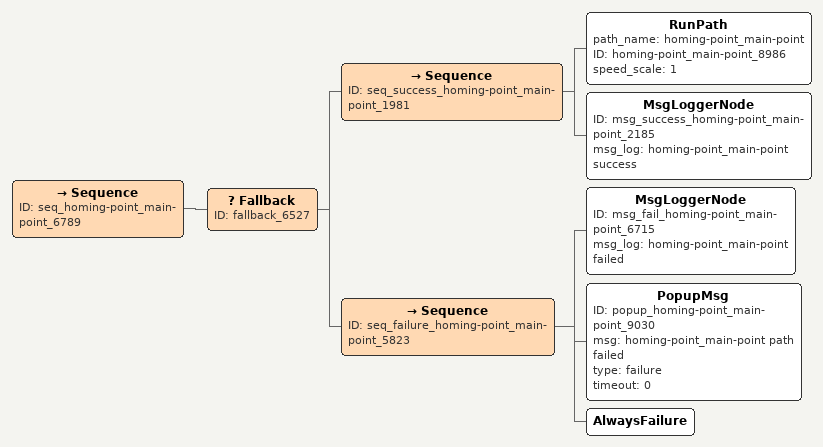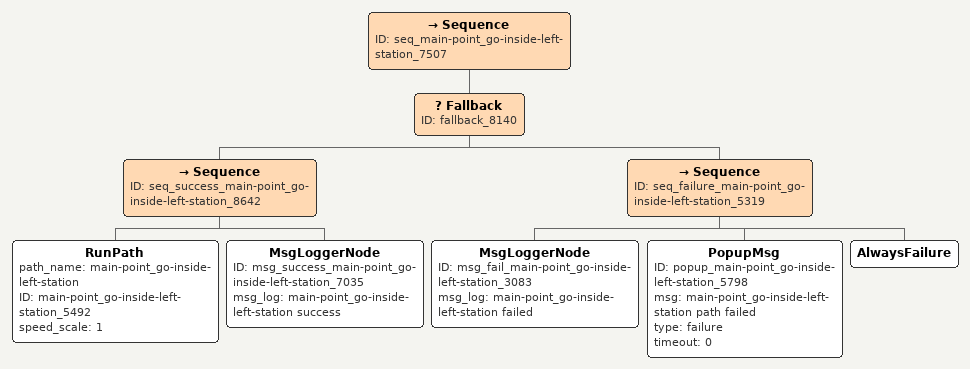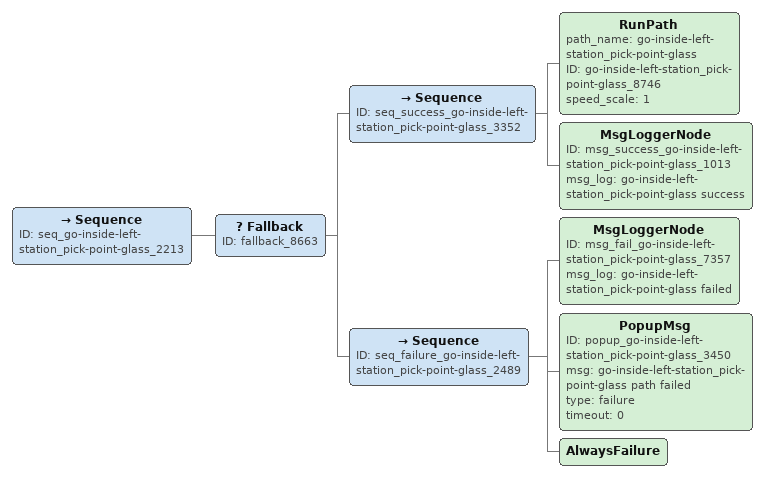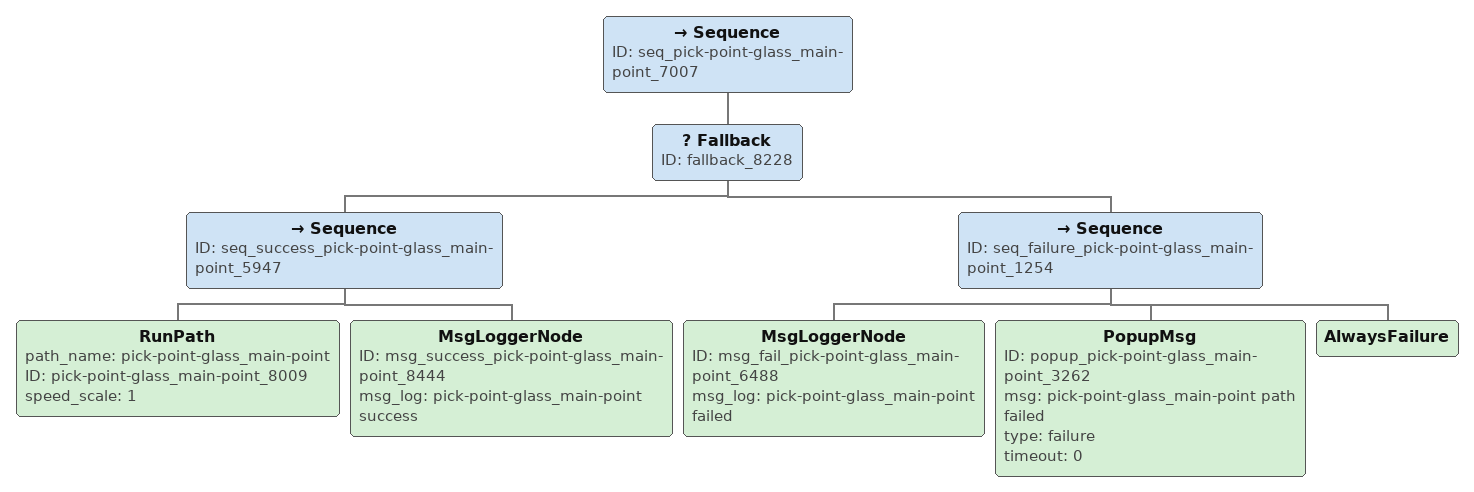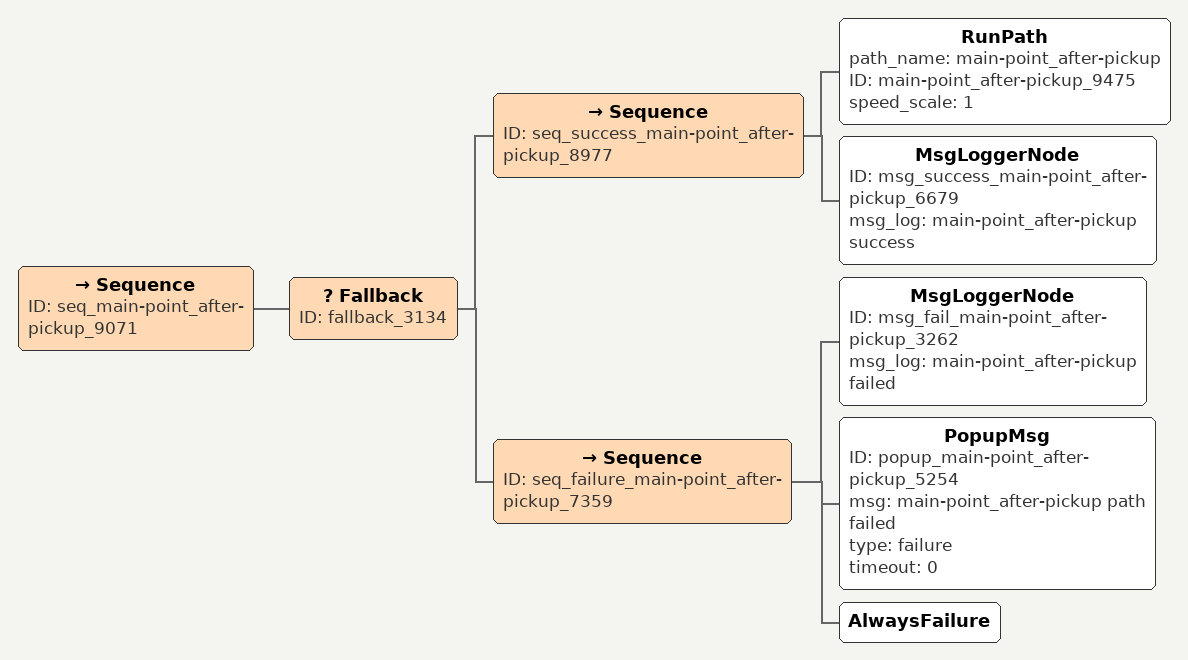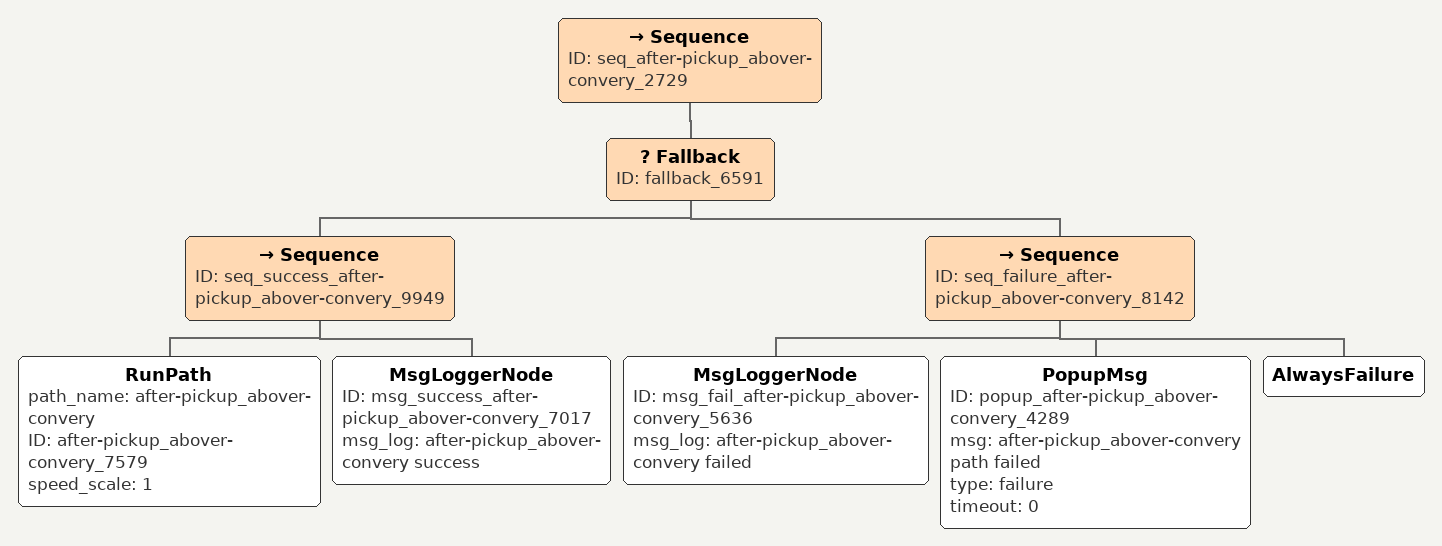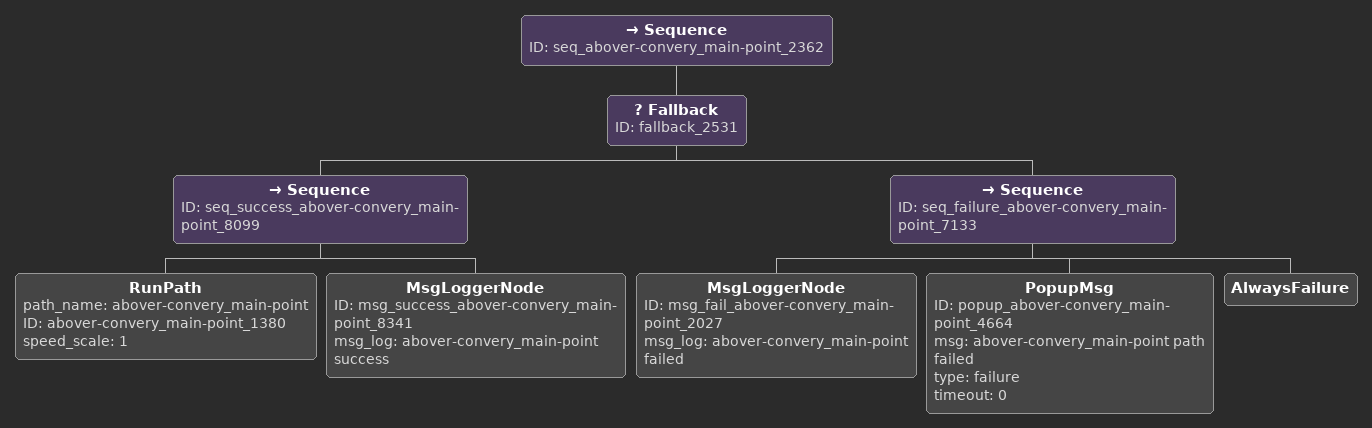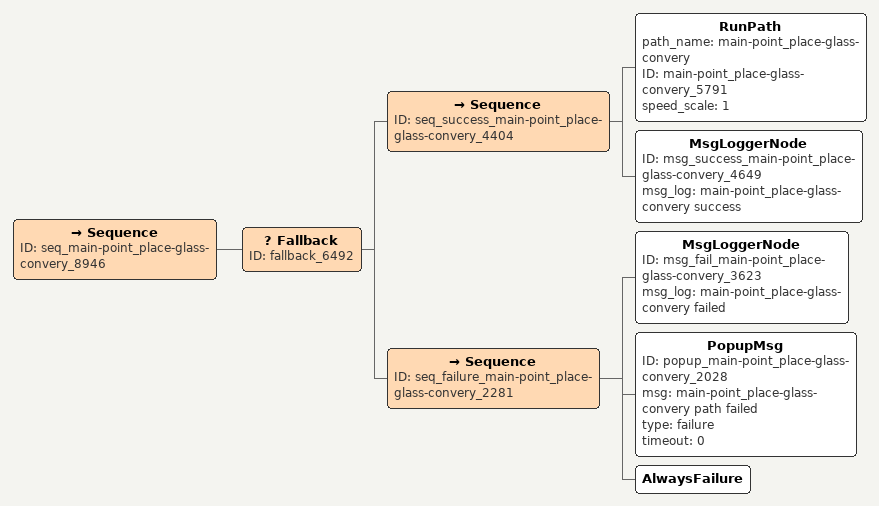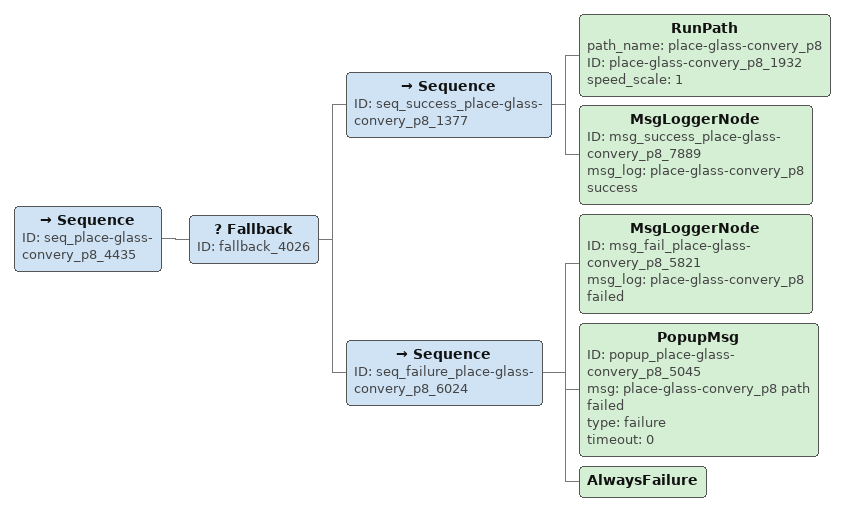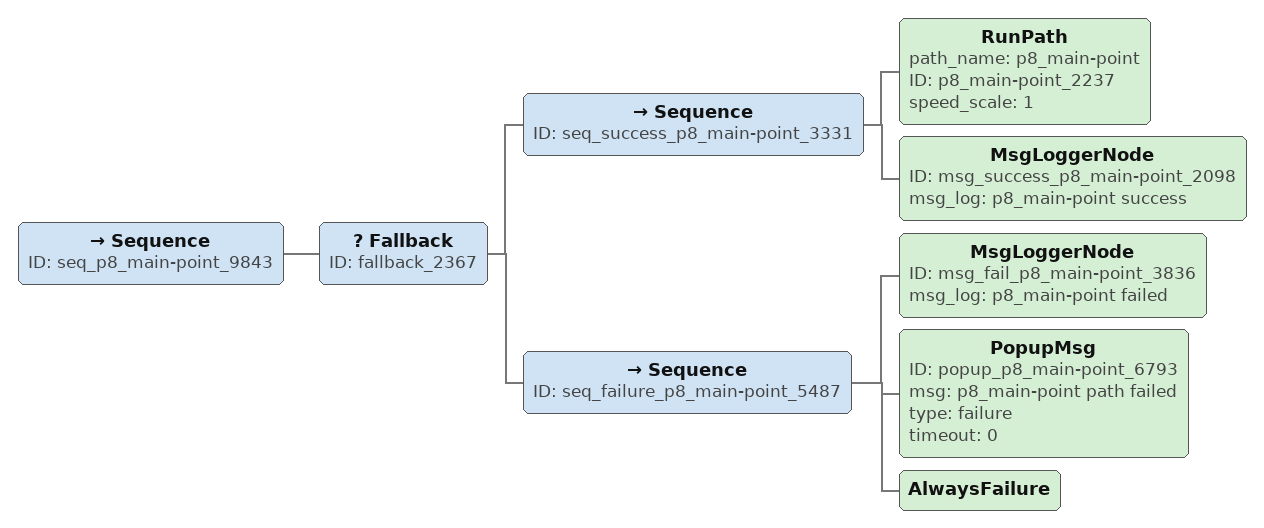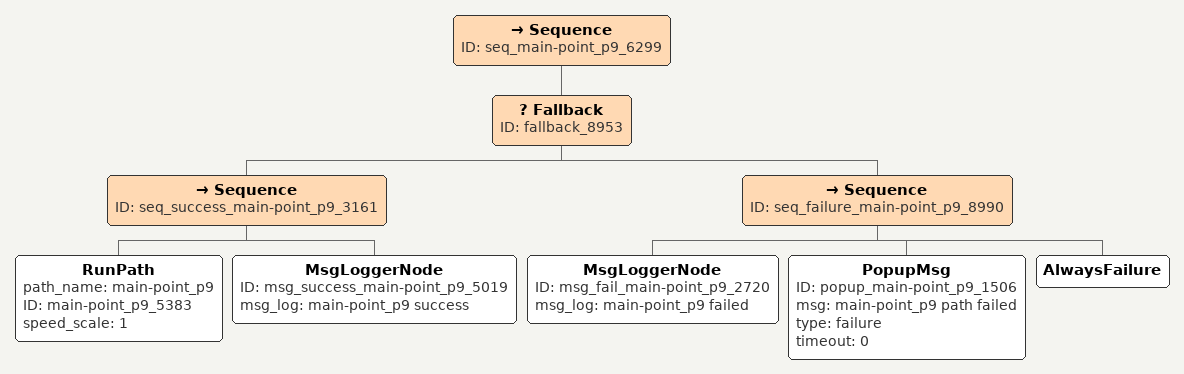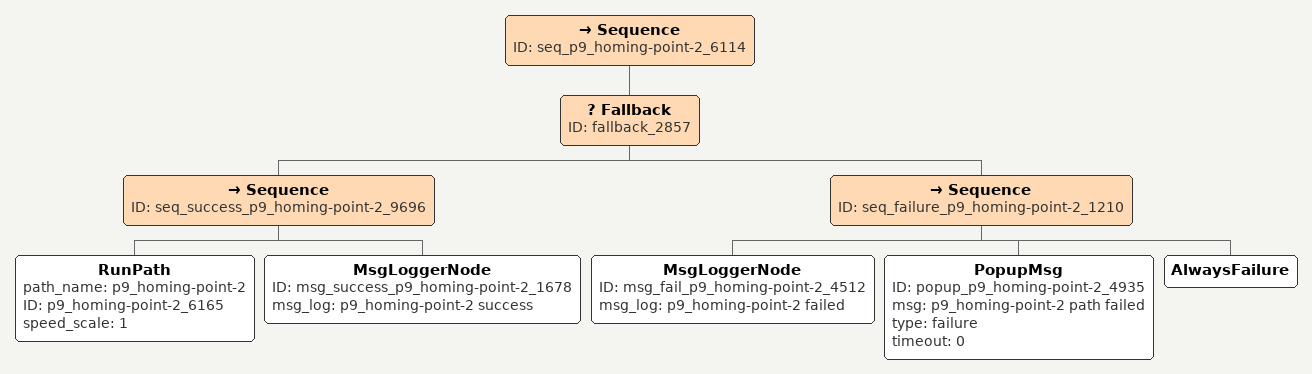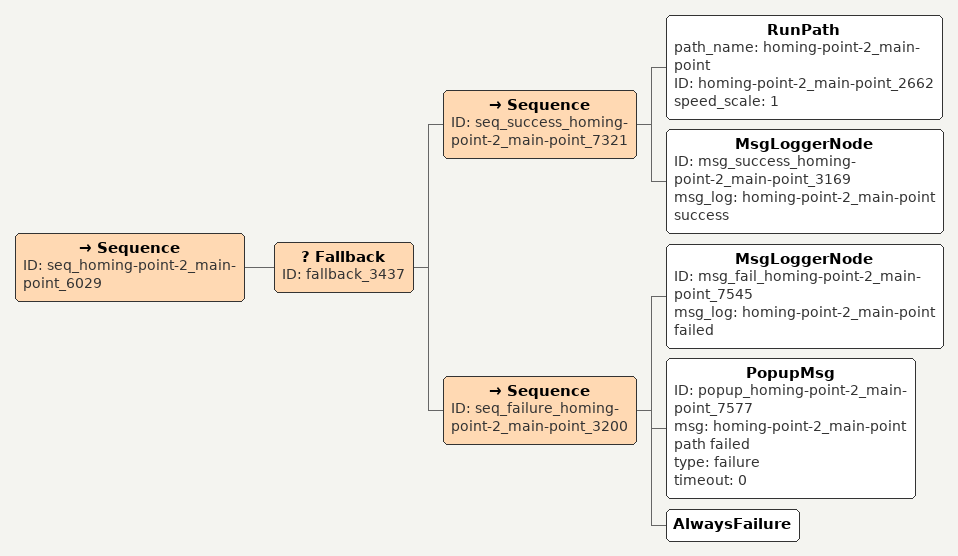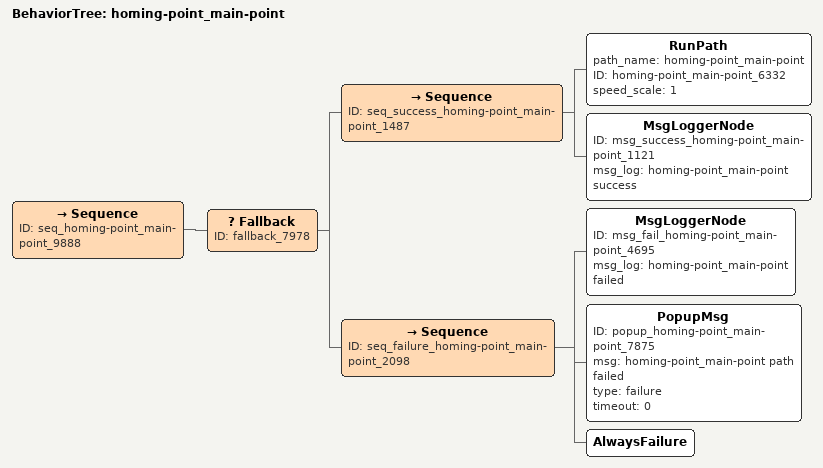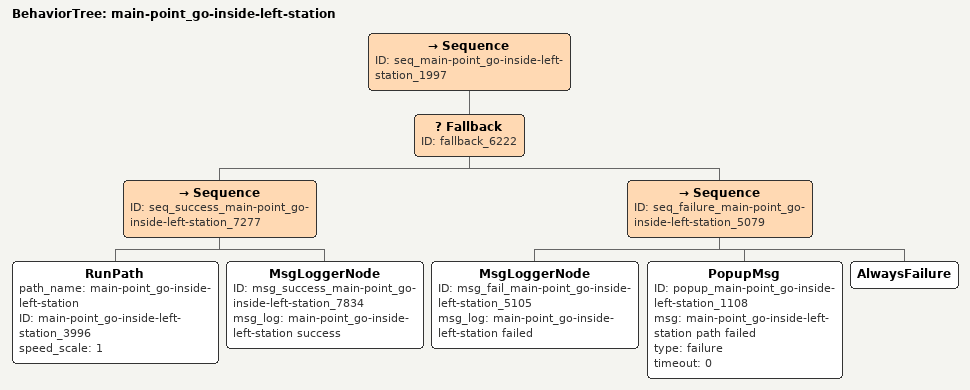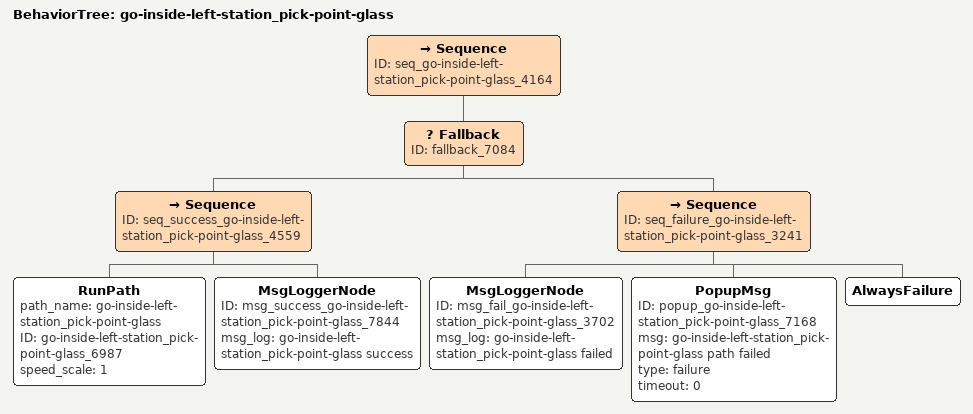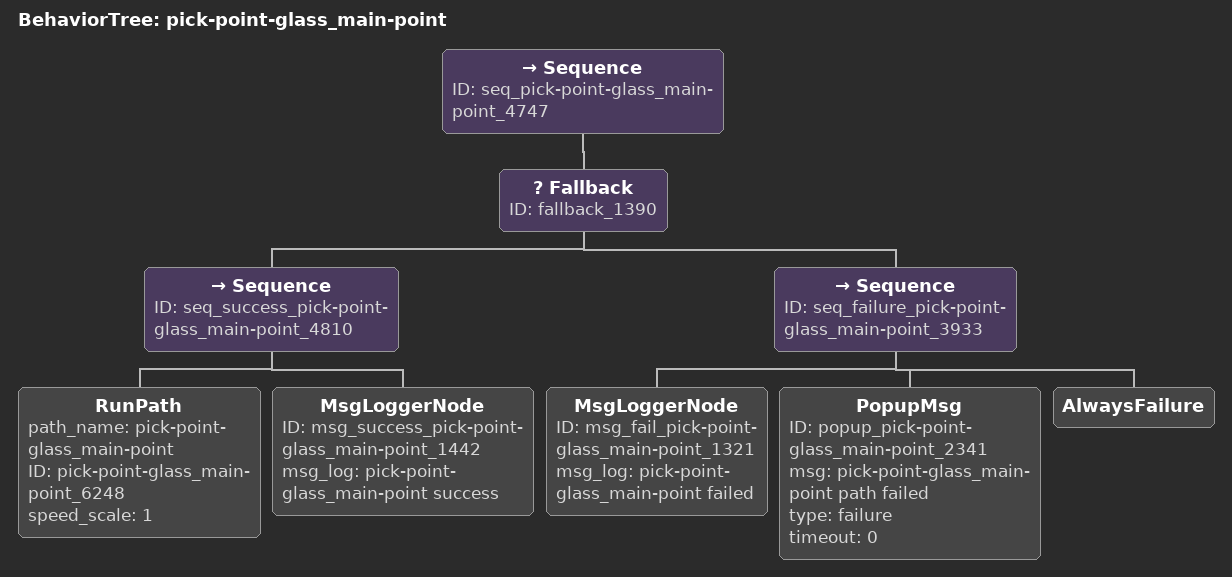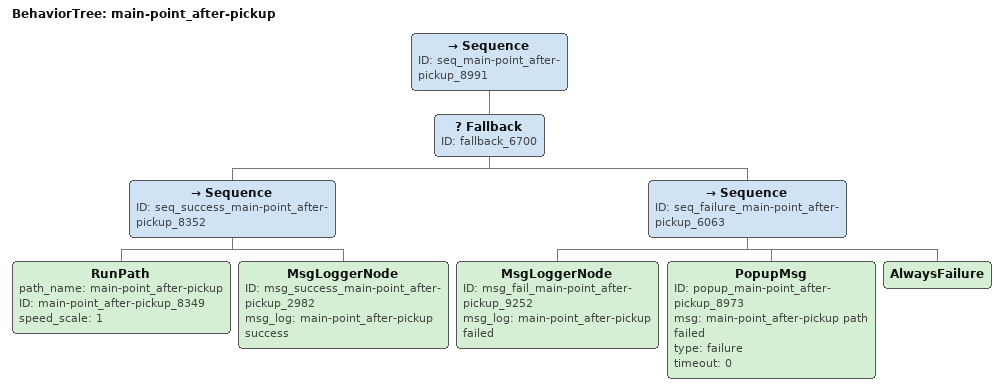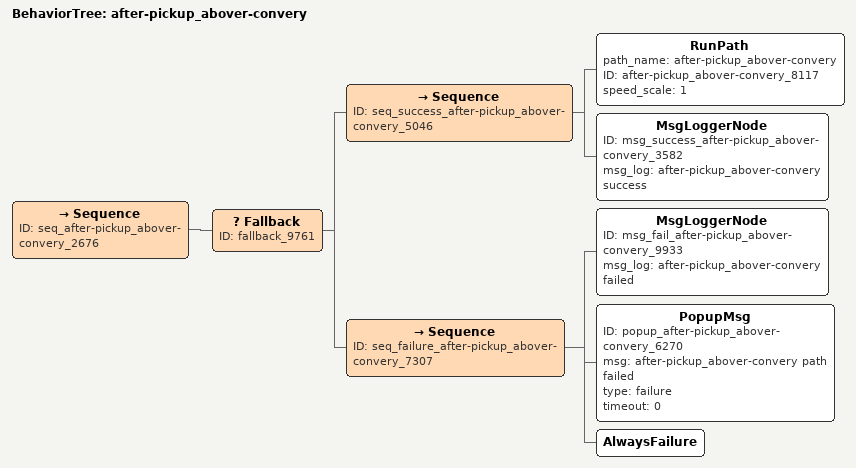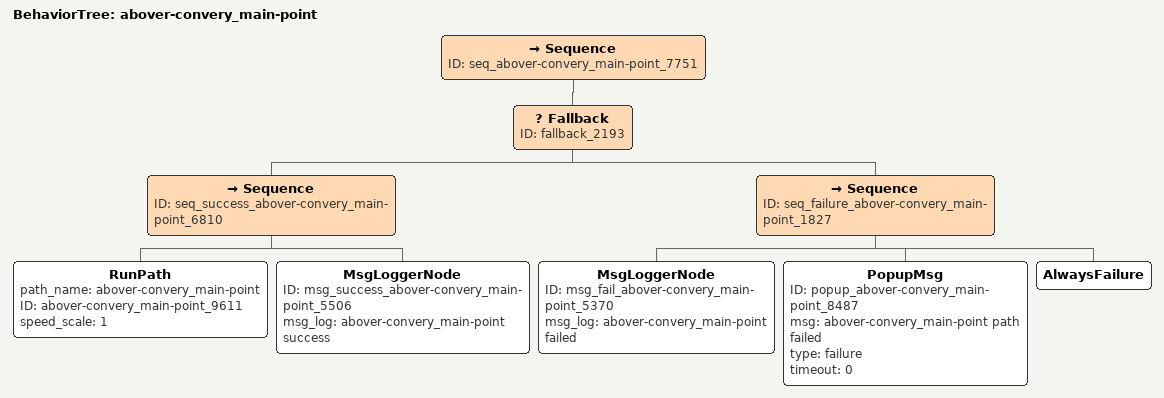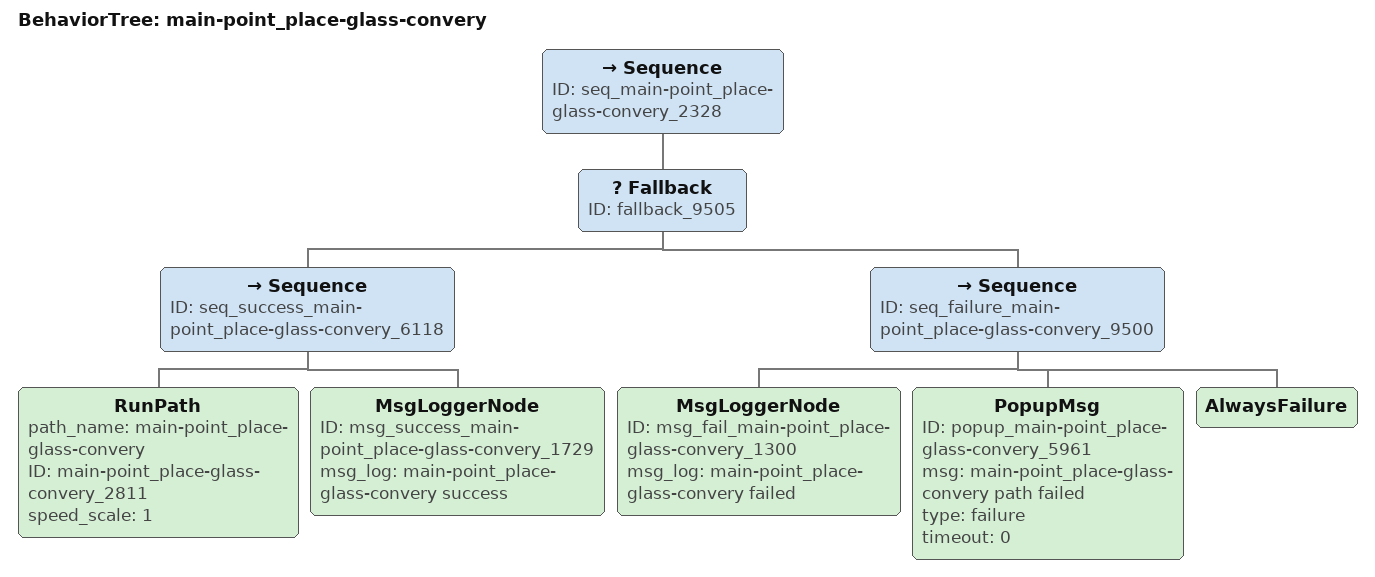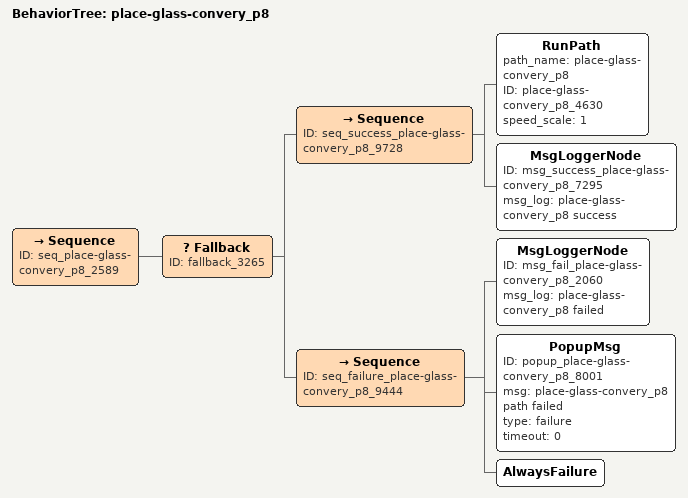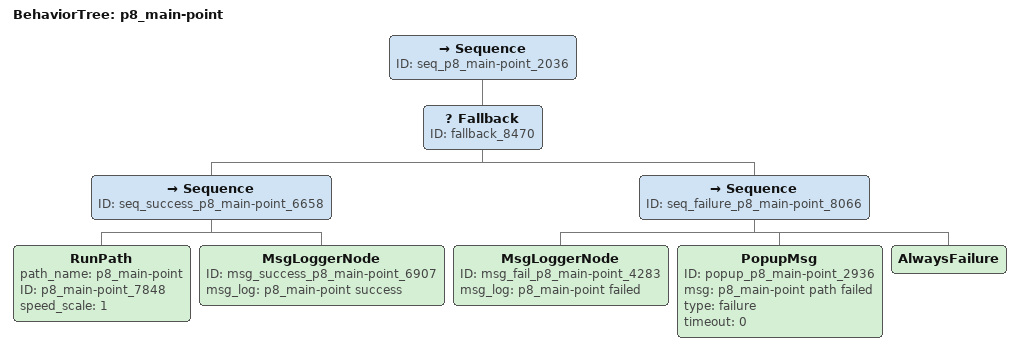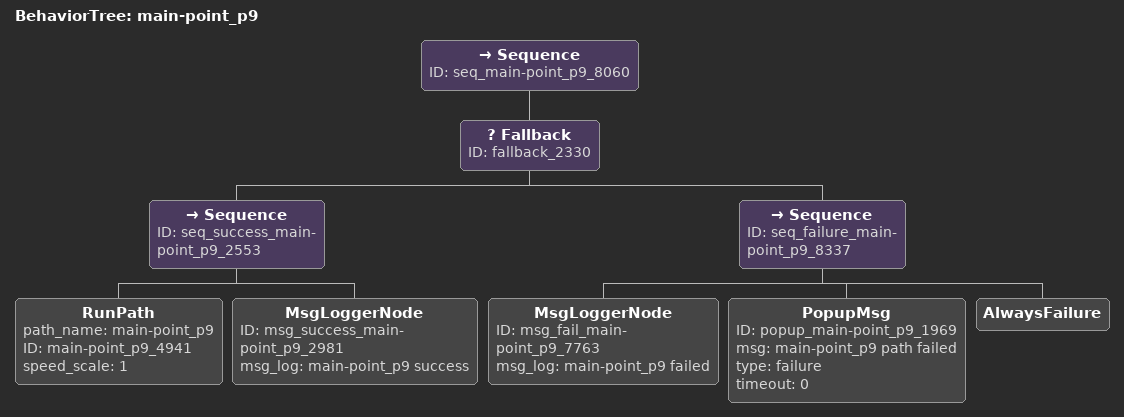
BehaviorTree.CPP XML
<Sequence ID="seq_homing-point_main-point_6789">
    <Fallback ID="fallback_6527">
        <Sequence ID="seq_success_homing-point_main-point_1981">
            <RunPath path_name="homing-point_main-point" ID="homing-point_main-point_8986" speed_scale="1"/>
            <MsgLoggerNode ID="msg_success_homing-point_main-point_2185" msg_log="homing-point_main-point success"/>
        </Sequence>
        <Sequence ID="seq_failure_homing-point_main-point_5823">
            <MsgLoggerNode ID="msg_fail_homing-point_main-point_6715" msg_log="homing-point_main-point failed"/>
            <PopupMsg ID="popup_homing-point_main-point_9030" msg="homing-point_main-point path failed" type="failure" timeout="0"/>
            <AlwaysFailure/>
        </Sequence>
    </Fallback>
</Sequence>

<Sequence ID="seq_main-point_go-inside-left-station_7507">
    <Fallback ID="fallback_8140">
        <Sequence ID="seq_success_main-point_go-inside-left-station_8642">
            <RunPath path_name="main-point_go-inside-left-station" ID="main-point_go-inside-left-station_5492" speed_scale="1"/>
            <MsgLoggerNode ID="msg_success_main-point_go-inside-left-station_7035" msg_log="main-point_go-inside-left-station success"/>
        </Sequence>
        <Sequence ID="seq_failure_main-point_go-inside-left-station_5319">
            <MsgLoggerNode ID="msg_fail_main-point_go-inside-left-station_3083" msg_log="main-point_go-inside-left-station failed"/>
            <PopupMsg ID="popup_main-point_go-inside-left-station_5798" msg="main-point_go-inside-left-station path failed" type="failure" timeout="0"/>
            <AlwaysFailure/>
        </Sequence>
    </Fallback>
</Sequence>

<Sequence ID="seq_go-inside-left-station_pick-point-glass_2213">
    <Fallback ID="fallback_8663">
        <Sequence ID="seq_success_go-inside-left-station_pick-point-glass_3352">
            <RunPath path_name="go-inside-left-station_pick-point-glass" ID="go-inside-left-station_pick-point-glass_8746" speed_scale="1"/>
            <MsgLoggerNode ID="msg_success_go-inside-left-station_pick-point-glass_1013" msg_log="go-inside-left-station_pick-point-glass success"/>
        </Sequence>
        <Sequence ID="seq_failure_go-inside-left-station_pick-point-glass_2489">
            <MsgLoggerNode ID="msg_fail_go-inside-left-station_pick-point-glass_7357" msg_log="go-inside-left-station_pick-point-glass failed"/>
            <PopupMsg ID="popup_go-inside-left-station_pick-point-glass_3450" msg="go-inside-left-station_pick-point-glass path failed" type="failure" timeout="0"/>
            <AlwaysFailure/>
        </Sequence>
    </Fallback>
</Sequence>

<Sequence ID="seq_pick-point-glass_main-point_7007">
    <Fallback ID="fallback_8228">
        <Sequence ID="seq_success_pick-point-glass_main-point_5947">
            <RunPath path_name="pick-point-glass_main-point" ID="pick-point-glass_main-point_8009" speed_scale="1"/>
            <MsgLoggerNode ID="msg_success_pick-point-glass_main-point_8444" msg_log="pick-point-glass_main-point success"/>
        </Sequence>
        <Sequence ID="seq_failure_pick-point-glass_main-point_1254">
            <MsgLoggerNode ID="msg_fail_pick-point-glass_main-point_6488" msg_log="pick-point-glass_main-point failed"/>
            <PopupMsg ID="popup_pick-point-glass_main-point_3262" msg="pick-point-glass_main-point path failed" type="failure" timeout="0"/>
            <AlwaysFailure/>
        </Sequence>
    </Fallback>
</Sequence>

<Sequence ID="seq_main-point_after-pickup_9071">
    <Fallback ID="fallback_3134">
        <Sequence ID="seq_success_main-point_after-pickup_8977">
            <RunPath path_name="main-point_after-pickup" ID="main-point_after-pickup_9475" speed_scale="1"/>
            <MsgLoggerNode ID="msg_success_main-point_after-pickup_6679" msg_log="main-point_after-pickup success"/>
        </Sequence>
        <Sequence ID="seq_failure_main-point_after-pickup_7359">
            <MsgLoggerNode ID="msg_fail_main-point_after-pickup_3262" msg_log="main-point_after-pickup failed"/>
            <PopupMsg ID="popup_main-point_after-pickup_5254" msg="main-point_after-pickup path failed" type="failure" timeout="0"/>
            <AlwaysFailure/>
        </Sequence>
    </Fallback>
</Sequence>

<Sequence ID="seq_after-pickup_abover-convery_2729">
    <Fallback ID="fallback_6591">
        <Sequence ID="seq_success_after-pickup_abover-convery_9949">
            <RunPath path_name="after-pickup_abover-convery" ID="after-pickup_abover-convery_7579" speed_scale="1"/>
            <MsgLoggerNode ID="msg_success_after-pickup_abover-convery_7017" msg_log="after-pickup_abover-convery success"/>
        </Sequence>
        <Sequence ID="seq_failure_after-pickup_abover-convery_8142">
            <MsgLoggerNode ID="msg_fail_after-pickup_abover-convery_5636" msg_log="after-pickup_abover-convery failed"/>
            <PopupMsg ID="popup_after-pickup_abover-convery_4289" msg="after-pickup_abover-convery path failed" type="failure" timeout="0"/>
            <AlwaysFailure/>
        </Sequence>
    </Fallback>
</Sequence>

<Sequence ID="seq_abover-convery_main-point_2362">
    <Fallback ID="fallback_2531">
        <Sequence ID="seq_success_abover-convery_main-point_8099">
            <RunPath path_name="abover-convery_main-point" ID="abover-convery_main-point_1380" speed_scale="1"/>
            <MsgLoggerNode ID="msg_success_abover-convery_main-point_8341" msg_log="abover-convery_main-point success"/>
        </Sequence>
        <Sequence ID="seq_failure_abover-convery_main-point_7133">
            <MsgLoggerNode ID="msg_fail_abover-convery_main-point_2027" msg_log="abover-convery_main-point failed"/>
            <PopupMsg ID="popup_abover-convery_main-point_4664" msg="abover-convery_main-point path failed" type="failure" timeout="0"/>
            <AlwaysFailure/>
        </Sequence>
    </Fallback>
</Sequence>

<Sequence ID="seq_main-point_place-glass-convery_8946">
    <Fallback ID="fallback_6492">
        <Sequence ID="seq_success_main-point_place-glass-convery_4404">
            <RunPath path_name="main-point_place-glass-convery" ID="main-point_place-glass-convery_5791" speed_scale="1"/>
            <MsgLoggerNode ID="msg_success_main-point_place-glass-convery_4649" msg_log="main-point_place-glass-convery success"/>
        </Sequence>
        <Sequence ID="seq_failure_main-point_place-glass-convery_2281">
            <MsgLoggerNode ID="msg_fail_main-point_place-glass-convery_3623" msg_log="main-point_place-glass-convery failed"/>
            <PopupMsg ID="popup_main-point_place-glass-convery_2028" msg="main-point_place-glass-convery path failed" type="failure" timeout="0"/>
            <AlwaysFailure/>
        </Sequence>
    </Fallback>
</Sequence>

<Sequence ID="seq_place-glass-convery_p8_4435">
    <Fallback ID="fallback_4026">
        <Sequence ID="seq_success_place-glass-convery_p8_1377">
            <RunPath path_name="place-glass-convery_p8" ID="place-glass-convery_p8_1932" speed_scale="1"/>
            <MsgLoggerNode ID="msg_success_place-glass-convery_p8_7889" msg_log="place-glass-convery_p8 success"/>
        </Sequence>
        <Sequence ID="seq_failure_place-glass-convery_p8_6024">
            <MsgLoggerNode ID="msg_fail_place-glass-convery_p8_5821" msg_log="place-glass-convery_p8 failed"/>
            <PopupMsg ID="popup_place-glass-convery_p8_5045" msg="place-glass-convery_p8 path failed" type="failure" timeout="0"/>
            <AlwaysFailure/>
        </Sequence>
    </Fallback>
</Sequence>

<Sequence ID="seq_p8_main-point_9843">
    <Fallback ID="fallback_2367">
        <Sequence ID="seq_success_p8_main-point_3331">
            <RunPath path_name="p8_main-point" ID="p8_main-point_2237" speed_scale="1"/>
            <MsgLoggerNode ID="msg_success_p8_main-point_2098" msg_log="p8_main-point success"/>
        </Sequence>
        <Sequence ID="seq_failure_p8_main-point_5487">
            <MsgLoggerNode ID="msg_fail_p8_main-point_3836" msg_log="p8_main-point failed"/>
            <PopupMsg ID="popup_p8_main-point_6793" msg="p8_main-point path failed" type="failure" timeout="0"/>
            <AlwaysFailure/>
        </Sequence>
    </Fallback>
</Sequence>

<Sequence ID="seq_main-point_p9_6299">
    <Fallback ID="fallback_8953">
        <Sequence ID="seq_success_main-point_p9_3161">
            <RunPath path_name="main-point_p9" ID="main-point_p9_5383" speed_scale="1"/>
            <MsgLoggerNode ID="msg_success_main-point_p9_5019" msg_log="main-point_p9 success"/>
        </Sequence>
        <Sequence ID="seq_failure_main-point_p9_8990">
            <MsgLoggerNode ID="msg_fail_main-point_p9_2720" msg_log="main-point_p9 failed"/>
            <PopupMsg ID="popup_main-point_p9_1506" msg="main-point_p9 path failed" type="failure" timeout="0"/>
            <AlwaysFailure/>
        </Sequence>
    </Fallback>
</Sequence>

<Sequence ID="seq_p9_homing-point-2_6114">
    <Fallback ID="fallback_2857">
        <Sequence ID="seq_success_p9_homing-point-2_9696">
            <RunPath path_name="p9_homing-point-2" ID="p9_homing-point-2_6165" speed_scale="1"/>
            <MsgLoggerNode ID="msg_success_p9_homing-point-2_1678" msg_log="p9_homing-point-2 success"/>
        </Sequence>
        <Sequence ID="seq_failure_p9_homing-point-2_1210">
            <MsgLoggerNode ID="msg_fail_p9_homing-point-2_4512" msg_log="p9_homing-point-2 failed"/>
            <PopupMsg ID="popup_p9_homing-point-2_4935" msg="p9_homing-point-2 path failed" type="failure" timeout="0"/>
            <AlwaysFailure/>
        </Sequence>
    </Fallback>
</Sequence>

<Sequence ID="seq_homing-point-2_main-point_6029">
    <Fallback ID="fallback_3437">
        <Sequence ID="seq_success_homing-point-2_main-point_7321">
            <RunPath path_name="homing-point-2_main-point" ID="homing-point-2_main-point_2662" speed_scale="1"/>
            <MsgLoggerNode ID="msg_success_homing-point-2_main-point_3169" msg_log="homing-point-2_main-point success"/>
        </Sequence>
        <Sequence ID="seq_failure_homing-point-2_main-point_3200">
            <MsgLoggerNode ID="msg_fail_homing-point-2_main-point_7545" msg_log="homing-point-2_main-point failed"/>
            <PopupMsg ID="popup_homing-point-2_main-point_7577" msg="homing-point-2_main-point path failed" type="failure" timeout="0"/>
            <AlwaysFailure/>
        </Sequence>
    </Fallback>
</Sequence>

<BehaviorTree ID="homing-point_main-point" name="homing-point_main-point_4489">
    <Sequence ID="seq_homing-point_main-point_9888">
        <Fallback ID="fallback_7978">
            <Sequence ID="seq_success_homing-point_main-point_1487">
                <RunPath path_name="homing-point_main-point" ID="homing-point_main-point_6332" speed_scale="1"/>
                <MsgLoggerNode ID="msg_success_homing-point_main-point_1121" msg_log="homing-point_main-point success"/>
            </Sequence>
            <Sequence ID="seq_failure_homing-point_main-point_2098">
                <MsgLoggerNode ID="msg_fail_homing-point_main-point_4695" msg_log="homing-point_main-point failed"/>
                <PopupMsg ID="popup_homing-point_main-point_7875" msg="homing-point_main-point path failed" type="failure" timeout="0"/>
                <AlwaysFailure/>
            </Sequence>
        </Fallback>
    </Sequence>
</BehaviorTree>

<BehaviorTree ID="main-point_go-inside-left-station" name="main-point_go-inside-left-station_8426">
    <Sequence ID="seq_main-point_go-inside-left-station_1997">
        <Fallback ID="fallback_6222">
            <Sequence ID="seq_success_main-point_go-inside-left-station_7277">
                <RunPath path_name="main-point_go-inside-left-station" ID="main-point_go-inside-left-station_3996" speed_scale="1"/>
                <MsgLoggerNode ID="msg_success_main-point_go-inside-left-station_7834" msg_log="main-point_go-inside-left-station success"/>
            </Sequence>
            <Sequence ID="seq_failure_main-point_go-inside-left-station_5079">
                <MsgLoggerNode ID="msg_fail_main-point_go-inside-left-station_5105" msg_log="main-point_go-inside-left-station failed"/>
                <PopupMsg ID="popup_main-point_go-inside-left-station_1108" msg="main-point_go-inside-left-station path failed" type="failure" timeout="0"/>
                <AlwaysFailure/>
            </Sequence>
        </Fallback>
    </Sequence>
</BehaviorTree>

<BehaviorTree ID="go-inside-left-station_pick-point-glass" name="go-inside-left-station_pick-point-glass_3918">
    <Sequence ID="seq_go-inside-left-station_pick-point-glass_4164">
        <Fallback ID="fallback_7084">
            <Sequence ID="seq_success_go-inside-left-station_pick-point-glass_4559">
                <RunPath path_name="go-inside-left-station_pick-point-glass" ID="go-inside-left-station_pick-point-glass_6987" speed_scale="1"/>
                <MsgLoggerNode ID="msg_success_go-inside-left-station_pick-point-glass_7844" msg_log="go-inside-left-station_pick-point-glass success"/>
            </Sequence>
            <Sequence ID="seq_failure_go-inside-left-station_pick-point-glass_3241">
                <MsgLoggerNode ID="msg_fail_go-inside-left-station_pick-point-glass_3702" msg_log="go-inside-left-station_pick-point-glass failed"/>
                <PopupMsg ID="popup_go-inside-left-station_pick-point-glass_7168" msg="go-inside-left-station_pick-point-glass path failed" type="failure" timeout="0"/>
                <AlwaysFailure/>
            </Sequence>
        </Fallback>
    </Sequence>
</BehaviorTree>

<BehaviorTree ID="pick-point-glass_main-point" name="pick-point-glass_main-point_8871">
    <Sequence ID="seq_pick-point-glass_main-point_4747">
        <Fallback ID="fallback_1390">
            <Sequence ID="seq_success_pick-point-glass_main-point_4810">
                <RunPath path_name="pick-point-glass_main-point" ID="pick-point-glass_main-point_6248" speed_scale="1"/>
                <MsgLoggerNode ID="msg_success_pick-point-glass_main-point_1442" msg_log="pick-point-glass_main-point success"/>
            </Sequence>
            <Sequence ID="seq_failure_pick-point-glass_main-point_3933">
                <MsgLoggerNode ID="msg_fail_pick-point-glass_main-point_1321" msg_log="pick-point-glass_main-point failed"/>
                <PopupMsg ID="popup_pick-point-glass_main-point_2341" msg="pick-point-glass_main-point path failed" type="failure" timeout="0"/>
                <AlwaysFailure/>
            </Sequence>
        </Fallback>
    </Sequence>
</BehaviorTree>

<BehaviorTree ID="main-point_after-pickup" name="main-point_after-pickup_3604">
    <Sequence ID="seq_main-point_after-pickup_8991">
        <Fallback ID="fallback_6700">
            <Sequence ID="seq_success_main-point_after-pickup_8352">
                <RunPath path_name="main-point_after-pickup" ID="main-point_after-pickup_8349" speed_scale="1"/>
                <MsgLoggerNode ID="msg_success_main-point_after-pickup_2982" msg_log="main-point_after-pickup success"/>
            </Sequence>
            <Sequence ID="seq_failure_main-point_after-pickup_6063">
                <MsgLoggerNode ID="msg_fail_main-point_after-pickup_9252" msg_log="main-point_after-pickup failed"/>
                <PopupMsg ID="popup_main-point_after-pickup_8973" msg="main-point_after-pickup path failed" type="failure" timeout="0"/>
                <AlwaysFailure/>
            </Sequence>
        </Fallback>
    </Sequence>
</BehaviorTree>

<BehaviorTree ID="after-pickup_abover-convery" name="after-pickup_abover-convery_6527">
    <Sequence ID="seq_after-pickup_abover-convery_2676">
        <Fallback ID="fallback_9761">
            <Sequence ID="seq_success_after-pickup_abover-convery_5046">
                <RunPath path_name="after-pickup_abover-convery" ID="after-pickup_abover-convery_8117" speed_scale="1"/>
                <MsgLoggerNode ID="msg_success_after-pickup_abover-convery_3582" msg_log="after-pickup_abover-convery success"/>
            </Sequence>
            <Sequence ID="seq_failure_after-pickup_abover-convery_7307">
                <MsgLoggerNode ID="msg_fail_after-pickup_abover-convery_9933" msg_log="after-pickup_abover-convery failed"/>
                <PopupMsg ID="popup_after-pickup_abover-convery_6270" msg="after-pickup_abover-convery path failed" type="failure" timeout="0"/>
                <AlwaysFailure/>
            </Sequence>
        </Fallback>
    </Sequence>
</BehaviorTree>

<BehaviorTree ID="abover-convery_main-point" name="abover-convery_main-point_6943">
    <Sequence ID="seq_abover-convery_main-point_7751">
        <Fallback ID="fallback_2193">
            <Sequence ID="seq_success_abover-convery_main-point_6810">
                <RunPath path_name="abover-convery_main-point" ID="abover-convery_main-point_9611" speed_scale="1"/>
                <MsgLoggerNode ID="msg_success_abover-convery_main-point_5506" msg_log="abover-convery_main-point success"/>
            </Sequence>
            <Sequence ID="seq_failure_abover-convery_main-point_1827">
                <MsgLoggerNode ID="msg_fail_abover-convery_main-point_5370" msg_log="abover-convery_main-point failed"/>
                <PopupMsg ID="popup_abover-convery_main-point_8487" msg="abover-convery_main-point path failed" type="failure" timeout="0"/>
                <AlwaysFailure/>
            </Sequence>
        </Fallback>
    </Sequence>
</BehaviorTree>

<BehaviorTree ID="main-point_place-glass-convery" name="main-point_place-glass-convery_5745">
    <Sequence ID="seq_main-point_place-glass-convery_2328">
        <Fallback ID="fallback_9505">
            <Sequence ID="seq_success_main-point_place-glass-convery_6118">
                <RunPath path_name="main-point_place-glass-convery" ID="main-point_place-glass-convery_2811" speed_scale="1"/>
                <MsgLoggerNode ID="msg_success_main-point_place-glass-convery_1729" msg_log="main-point_place-glass-convery success"/>
            </Sequence>
            <Sequence ID="seq_failure_main-point_place-glass-convery_9500">
                <MsgLoggerNode ID="msg_fail_main-point_place-glass-convery_1300" msg_log="main-point_place-glass-convery failed"/>
                <PopupMsg ID="popup_main-point_place-glass-convery_5961" msg="main-point_place-glass-convery path failed" type="failure" timeout="0"/>
                <AlwaysFailure/>
            </Sequence>
        </Fallback>
    </Sequence>
</BehaviorTree>

<BehaviorTree ID="place-glass-convery_p8" name="place-glass-convery_p8_5902">
    <Sequence ID="seq_place-glass-convery_p8_2589">
        <Fallback ID="fallback_3265">
            <Sequence ID="seq_success_place-glass-convery_p8_9728">
                <RunPath path_name="place-glass-convery_p8" ID="place-glass-convery_p8_4630" speed_scale="1"/>
                <MsgLoggerNode ID="msg_success_place-glass-convery_p8_7295" msg_log="place-glass-convery_p8 success"/>
            </Sequence>
            <Sequence ID="seq_failure_place-glass-convery_p8_9444">
                <MsgLoggerNode ID="msg_fail_place-glass-convery_p8_2060" msg_log="place-glass-convery_p8 failed"/>
                <PopupMsg ID="popup_place-glass-convery_p8_8001" msg="place-glass-convery_p8 path failed" type="failure" timeout="0"/>
                <AlwaysFailure/>
            </Sequence>
        </Fallback>
    </Sequence>
</BehaviorTree>

<BehaviorTree ID="p8_main-point" name="p8_main-point_1250">
    <Sequence ID="seq_p8_main-point_2036">
        <Fallback ID="fallback_8470">
            <Sequence ID="seq_success_p8_main-point_6658">
                <RunPath path_name="p8_main-point" ID="p8_main-point_7848" speed_scale="1"/>
                <MsgLoggerNode ID="msg_success_p8_main-point_6907" msg_log="p8_main-point success"/>
            </Sequence>
            <Sequence ID="seq_failure_p8_main-point_8066">
                <MsgLoggerNode ID="msg_fail_p8_main-point_4283" msg_log="p8_main-point failed"/>
                <PopupMsg ID="popup_p8_main-point_2936" msg="p8_main-point path failed" type="failure" timeout="0"/>
                <AlwaysFailure/>
            </Sequence>
        </Fallback>
    </Sequence>
</BehaviorTree>

<BehaviorTree ID="main-point_p9" name="main-point_p9_1880">
    <Sequence ID="seq_main-point_p9_8060">
        <Fallback ID="fallback_2330">
            <Sequence ID="seq_success_main-point_p9_2553">
                <RunPath path_name="main-point_p9" ID="main-point_p9_4941" speed_scale="1"/>
                <MsgLoggerNode ID="msg_success_main-point_p9_2981" msg_log="main-point_p9 success"/>
            </Sequence>
            <Sequence ID="seq_failure_main-point_p9_8337">
                <MsgLoggerNode ID="msg_fail_main-point_p9_7763" msg_log="main-point_p9 failed"/>
                <PopupMsg ID="popup_main-point_p9_1969" msg="main-point_p9 path failed" type="failure" timeout="0"/>
                <AlwaysFailure/>
            </Sequence>
        </Fallback>
    </Sequence>
</BehaviorTree>
